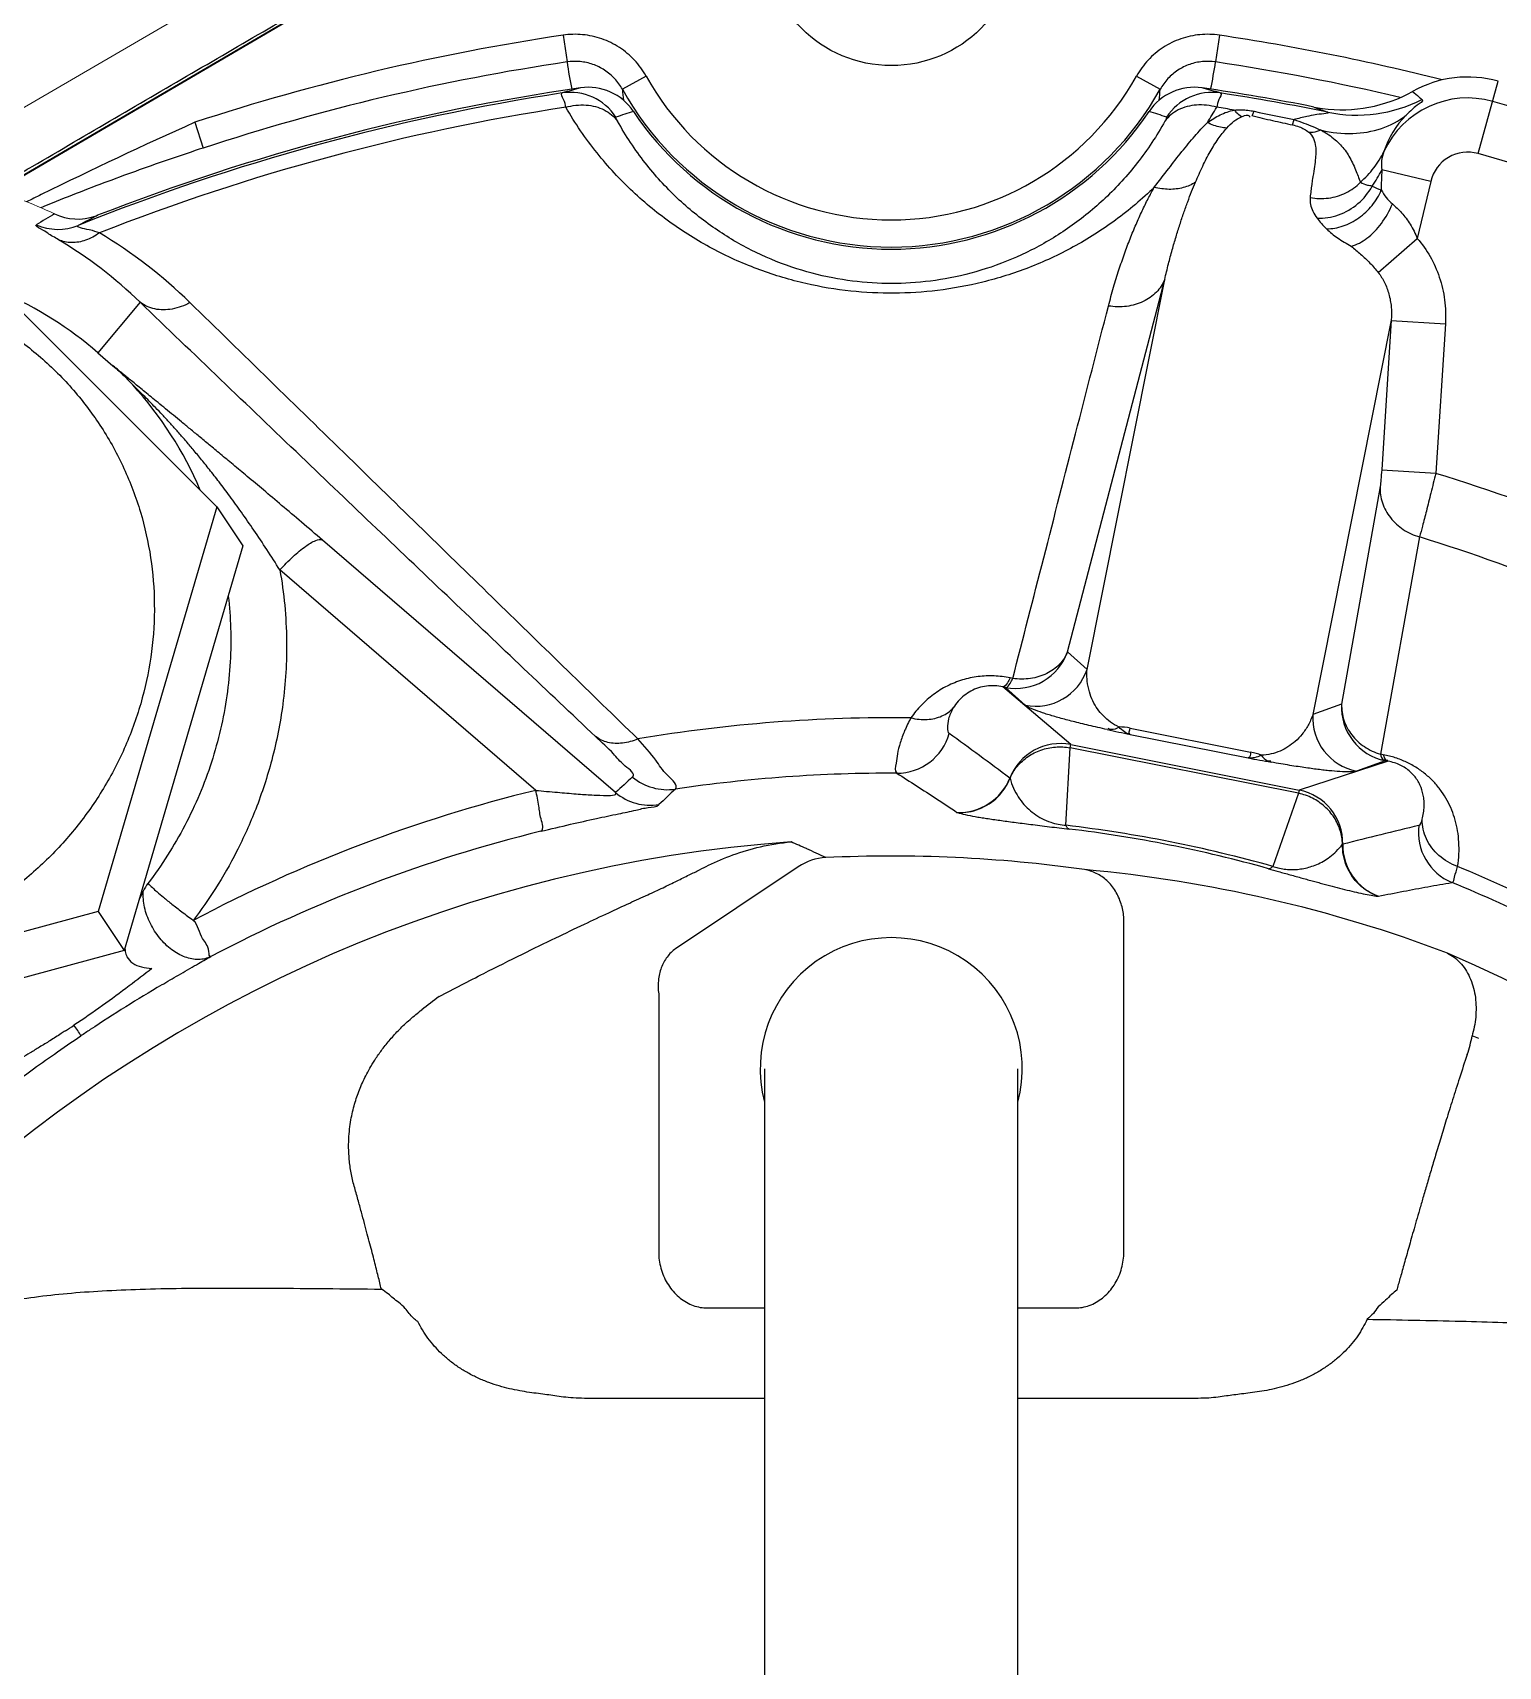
# Model space of a CAD drawing. Header units: millimetres. Extents: x 100 to 1590, y 100 to 694.
# Drawn here: x 1252.206 to 1252.928, y 537.743 to 538.548 of the extents above; entities that cross this region are included whole.
import ezdxf

# ---------------------------------------------------------------- set-up
doc = ezdxf.new("R2010")
doc.units = ezdxf.units.MM
doc.layers.add('OUTLINE', color=6, linetype='Continuous', lineweight=9)

msp = doc.modelspace()

# ---------------------------------------------------------------- linework, layer by layer
at = {"color": 7, "linetype": 'Continuous'}
for p, q in [((1252.18794, 538.46984), (1252.57037, 538.69398)), ((1252.23808, 538.39017), (1252.24552, 538.38377))]:
    msp.add_line(p, q, dxfattribs=at)
at = {"color": 9, "linetype": 'Continuous'}
for p, q in [((1252.18828, 538.46973), (1252.5705, 538.69375)), ((1252.46728, 538.54662), (1252.46924, 538.53344)), ((1252.79067, 538.54662), (1252.78871, 538.53344)), ((1252.50816, 538.52648), (1252.4965, 538.51997)), ((1252.7498, 538.52648), (1252.76146, 538.51997)), ((1252.91804, 538.48829), (1252.92804, 538.52391)), ((1252.8372, 538.51123), (1252.84407, 538.50868)), ((1252.28586, 538.50369), (1252.29002, 538.49103)), ((1252.82669, 538.50242), (1252.82741, 538.50502)), ((1252.89475, 538.47455), (1252.87067, 538.48022)), ((1252.89475, 538.47455), (1252.88813, 538.44643)), ((1252.15257, 538.45835), (1252.29675, 538.31417)), ((1252.21155, 538.46224), (1252.20994, 538.46158)), ((1252.86891, 538.42966), (1252.88813, 538.44643)), ((1252.71579, 538.24282), (1252.76367, 538.4263)), ((1252.72542, 538.23402), (1252.76367, 538.4263)), ((1252.25889, 538.415), (1252.23808, 538.39017)), ((1252.87531, 538.40611), (1252.83668, 538.21189)), ((1252.87531, 538.40611), (1252.87058, 538.33243)), ((1252.87531, 538.4061), (1252.90194, 538.40439)), ((1252.90194, 538.40439), (1252.89721, 538.33072)), ((1252.87058, 538.33243), (1252.89721, 538.33072)), ((1252.86979, 538.32422), (1252.85086, 538.21702)), ((1252.29675, 538.31417), (1252.23824, 538.1148)), ((1252.29675, 538.31417), (1252.30955, 538.295)), ((1252.30955, 538.295), (1252.25105, 538.09563)), ((1252.49315, 538.17339), (1252.34875, 538.29779)), ((1252.88925, 538.29938), (1252.86993, 538.1923)), ((1252.45382, 538.1745), (1252.32777, 538.28309)), ((1252.72542, 538.23402), (1252.71579, 538.24282)), ((1252.68884, 538.22961), (1252.68754, 538.22988)), ((1252.71739, 538.19702), (1252.68398, 538.22551)), ((1252.68532, 538.22523), (1252.68398, 538.22551)), ((1252.69496, 538.21644), (1252.68532, 538.22523)), ((1252.85086, 538.21702), (1252.83668, 538.21189)), ((1252.74665, 538.20516), (1252.80602, 538.19335)), ((1252.71707, 538.19545), (1252.71739, 538.19702)), ((1252.71739, 538.19702), (1252.82994, 538.17463)), ((1252.74664, 538.20203), (1252.80483, 538.19045)), ((1252.71504, 538.15729), (1252.71707, 538.19545)), ((1252.82963, 538.17306), (1252.71707, 538.19545)), ((1252.87376, 538.18883), (1252.82994, 538.17463)), ((1252.87228, 538.18912), (1252.8581, 538.18399)), ((1252.87138, 538.19204), (1252.86993, 538.1923)), ((1252.87376, 538.18883), (1252.87228, 538.18912)), ((1252.68735, 538.18058), (1252.68747, 538.18053)), ((1252.82963, 538.17306), (1252.81691, 538.13702)), ((1252.82994, 538.17463), (1252.82963, 538.17306)), ((1252.5873, 538.1457), (1252.58715, 538.14577)), ((1252.85127, 538.14794), (1252.85141, 538.14794)), ((1252.58317, 538.13686), (1252.5227, 538.09646)), ((1252.23824, 538.1148), (1252.03556, 538.05961)), ((1252.23824, 538.1148), (1252.25105, 538.09563)), ((1252.74356, 537.94603), (1252.74356, 538.10901)), ((1252.25105, 538.09563), (1252.04837, 538.04044)), ((1252.51439, 538.07427), (1252.51439, 537.94603)), ((1252.91534, 538.05444), (1252.91514, 538.05353)), ((1252.56663, 537.51186), (1252.56663, 538.03733)), ((1252.69132, 537.51186), (1252.69132, 538.03733)), ((1252.53753, 537.91942), (1252.56663, 537.91942)), ((1252.69132, 537.91942), (1252.72043, 537.91942)), ((1252.56663, 537.87488), (1252.47783, 537.87488)), ((1252.78013, 537.87488), (1252.69132, 537.87488))]:
    msp.add_line(p, q, dxfattribs=at)
for points in [[(1252.49416, 538.50424), (1252.49394, 538.50464), (1252.49376, 538.50499), (1252.49361, 538.5053), (1252.49348, 538.50557), (1252.49339, 538.5058), (1252.49333, 538.50598), (1252.4933, 538.50611), (1252.4933, 538.5062), (1252.49333, 538.50624)], [(1252.76463, 538.50624), (1252.76466, 538.5062), (1252.76466, 538.50611), (1252.76463, 538.50598), (1252.76456, 538.5058), (1252.76447, 538.50557), (1252.76435, 538.5053), (1252.76419, 538.50499), (1252.76401, 538.50464), (1252.76379, 538.50424)], [(1252.80669, 538.50698), (1252.8068, 538.50718), (1252.80691, 538.50738), (1252.80702, 538.5076), (1252.80714, 538.50783), (1252.80726, 538.50807), (1252.80738, 538.50832), (1252.8075, 538.50858), (1252.80763, 538.50885), (1252.80775, 538.50913)], [(1252.6613, 538.16365), (1252.66132, 538.16363), (1252.66136, 538.16362), (1252.66139, 538.1636), (1252.66144, 538.16358), (1252.66148, 538.16357), (1252.66154, 538.16355)], [(1252.7166, 538.15541), (1252.71641, 538.15548), (1252.71622, 538.15559), (1252.71603, 538.15573), (1252.71585, 538.1559), (1252.71568, 538.15611), (1252.71551, 538.15635), (1252.71534, 538.15663), (1252.71519, 538.15694), (1252.71504, 538.15729)], [(1252.81475, 538.13589), (1252.81495, 538.13588), (1252.81517, 538.1359), (1252.81539, 538.13596), (1252.81563, 538.13606), (1252.81587, 538.13618), (1252.81612, 538.13634), (1252.81638, 538.13654), (1252.81664, 538.13676), (1252.81691, 538.13702)], [(1252.86874, 538.12233), (1252.86879, 538.12233), (1252.86884, 538.12233), (1252.86889, 538.12233), (1252.86893, 538.12233), (1252.86896, 538.12233), (1252.869, 538.12234)]]:
    msp.add_lwpolyline(points, dxfattribs=at)
at = {"color": 7, "linetype": 'Continuous'}
msp.add_circle((1252.62898, 538.59397), 0.06234, dxfattribs=at)
at = {"color": 9, "linetype": 'Continuous'}
for centre, radius, start, end in [((1252.62898, 537.45842), 1.10014, 98.45161, 108.17264), ((1252.62898, 537.45842), 1.10014, 75.71494, 81.54839), ((1252.62898, 537.45842), 1.08681, 98.45139, 108.17264), ((1252.6507, 538.55868), 0.1832, 187.92062, 192.20373), ((1252.60554, 538.55899), 0.18494, 347.83646, 352.05921), ((1252.62898, 537.45842), 1.08681, 76.6635, 81.54861), ((1252.73099, 537.58354), 0.97122, 105.2284, 105.77929), ((1252.66007, 538.53352), 0.16414, 184.73569, 186.6428), ((1252.62898, 538.59397), 0.15175, 209.18613, 330.81392), ((1252.62898, 538.59397), 0.13839, 209.18711, 330.81289), ((1252.59783, 538.53353), 0.16419, 353.35687, 355.26344), ((1252.52652, 537.58195), 0.97287, 74.22117, 74.77113), ((1252.62898, 537.45842), 1.06481, 98.65975, 111.48993), ((1252.4709, 538.49177), 0.02669, 32.819, 98.64991), ((1252.78705, 538.49177), 0.02669, 81.34463, 147.17826), ((1252.63309, 538.60139), 0.18043, 327.17888, 329.97223), ((1252.62898, 537.45842), 1.06481, 80.87074, 81.34025), ((1252.85831, 538.57838), 0.07114, 258.45259, 296.85118), ((1252.91298, 538.47026), 0.04543, 74.32149, 155.26451), ((1252.62898, 537.45842), 1.09637, 60.22289, 74.32149), ((1253.24023, 536.37927), 2.32894, 114.19126, 116.24823), ((1253.11435, 536.62227), 1.98368, 107.98223, 108.24397), ((1252.15082, 536.64433), 1.96047, 71.75448, 72.01932), ((1253.11149, 539.91133), 1.43472, 257.7778, 258.57947), ((1252.914, 538.47584), 0.04436, 135.09345, 162.37831), ((1252.91298, 538.47026), 0.01873, 74.32149, 166.75), ((1252.62898, 537.45842), 1.06967, 60.22289, 74.32149), ((1252.81408, 538.50859), 0.06329, 324.88812, 333.37689), ((1253.22299, 536.41477), 2.28948, 116.25418, 116.45647), ((1252.71128, 537.61181), 0.98056, 120.28308, 120.89728), ((1252.8211, 537.33966), 1.26112, 117.54131, 118.02901), ((1252.21854, 538.47759), 0.02665, 246.13376, 291.88988), ((1252.11441, 538.24161), 0.24207, 45.70244, 59.05132), ((1252.10861, 538.2608), 0.21531, 45.73792, 59.23161), ((1252.11838, 538.2498), 0.18504, 23.11709, 42.28223), ((1252.62898, 537.45842), 0.9126, 62.09276, 72.90724), ((1252.62898, 537.45842), 0.88031, 62.19737, 72.80266), ((1252.69048, 538.25147), 0.02674, 258.86798, 341.11862), ((1252.70012, 538.24268), 0.02674, 258.86788, 341.11859), ((1252.87755, 538.21533), 0.02674, 176.38144, 258.63209), ((1252.62898, 537.45842), 0.75185, 89.26014, 99.55941), ((1252.74106, 538.17707), 0.02865, 78.74422, 89.70276), ((1252.86337, 538.2102), 0.02674, 176.38144, 258.63209), ((1252.63174, 538.20969), 0.02674, 269.89938, 344.58662), ((1250.98029, 535.89748), 2.85071, 53.21478, 53.95987), ((1252.71223, 538.17078), 0.02674, 78.87907, 158.51146), ((1253.60936, 542.2241), 4.11356, 257.73369, 257.89379), ((1253.54389, 542.21955), 4.09632, 259.60573, 259.76652), ((1252.80044, 538.16526), 0.02865, 67.79724, 78.75578), ((1253.05051, 537.57293), 0.81928, 132.07245, 132.86823), ((1252.51872, 538.20155), 0.02673, 230.00231, 278.35433), ((1252.62898, 537.45842), 0.72453, 89.78545, 98.44275), ((1252.62958, 537.45752), 0.73821, 103.77371, 117.81423), ((1252.51032, 538.19387), 0.02673, 230.002, 279.0763), ((1253.06166, 537.59775), 0.78989, 133.03537, 133.84045), ((1252.66247, 538.19036), 0.02674, 267.49144, 338.53589), ((1252.82467, 538.14842), 0.02674, 358.98854, 78.62093), ((1252.63551, 537.49129), 0.67072, 74.30903, 83.1909), ((1253.58672, 535.25667), 2.98331, 103.52712, 104.26913), ((1252.91543, 538.15379), 0.02674, 172.62896, 247.5015), ((1252.62898, 537.45842), 0.69242, 94.08851, 170.40167), ((1252.62573, 537.46328), 0.71149, 103.76795, 117.81247), ((1252.37182, 537.66596), 0.52591, 65.83072, 66.72796), ((1252.6404, 537.51583), 0.64411, 74.2949, 83.2051), ((1252.59804, 538.11469), 0.02669, 92.79926, 123.84797), ((1252.36979, 537.66144), 0.53086, 64.69074, 65.81203), ((1252.62898, 537.45842), 0.68369, 81.99869, 92.70288), ((1252.87814, 538.14746), 0.02674, 178.96396, 250.00867), ((1252.66219, 537.4568), 0.68148, 69.30301, 84.78385), ((1252.62898, 537.45842), 0.73363, 63.59834, 67.64787), ((1252.37188, 538.0681), 0.12508, 153.03798, 155.14392), ((1252.28308, 538.11318), 0.02549, 142.77917, 152.85085), ((1252.62898, 537.45842), 0.72532, 63.61597, 67.6153), ((1252.62898, 538.03733), 0.06457, 345.20269, 194.79731), ((1252.62898, 537.45842), 0.69242, 274.08851, 66.68372), ((1252.70504, 537.34346), 0.85445, 120.64324, 123.42448), ((1254.32371, 535.54876), 3.16983, 127.22295, 127.41734), ((1251.93811, 538.49248), 0.52077, 303.04468, 303.60181), ((1252.69104, 537.36543), 0.8284, 123.45305, 123.8439), ((1252.8451, 538.067), 0.07133, 341.50414, 349.11485), ((1252.60618, 537.25624), 0.85506, 68.586, 68.81773)]:
    msp.add_arc(centre, radius, start, end, dxfattribs=at)
at = {"color": 7, "linetype": 'Continuous'}
for centre, radius, start, end in [((1252.62898, 537.45842), 1.0732, 98.20144, 111.3667), ((1252.47971, 538.49418), 0.02675, 33.78916, 98.22694), ((1252.77825, 538.49418), 0.02675, 81.77305, 146.21085), ((1252.62898, 537.45842), 1.0732, 78.81231, 81.79856), ((1252.85106, 538.58122), 0.07134, 262.1719, 299.16337), ((1252.91298, 538.47026), 0.05573, 74.32149, 119.16962), ((1252.62898, 537.45842), 1.07206, 98.69647, 111.93681), ((1252.62898, 537.45842), 1.07206, 78.42566, 81.30353), ((1252.85104, 538.58119), 0.07132, 258.8143, 262.18348), ((1252.62898, 538.59397), 0.15281, 213.76085, 326.23915), ((1252.2282, 538.48281), 0.02679, 244.8182, 288.78965), ((1252.2282, 538.48283), 0.02681, 288.77221, 291.36578), ((1252.11461, 538.2467), 0.18928, 49.28525, 66.13118)]:
    msp.add_arc(centre, radius, start, end, dxfattribs=at)
for points, start_tangent, end_tangent in [([(1252.18602, 538.47046), (1252.20581, 538.48197), (1252.24645, 538.50571), (1252.28688, 538.52932), (1252.32705, 538.55274), (1252.36781, 538.57651), (1252.41097, 538.60168), (1252.45842, 538.62936), (1252.51205, 538.66065), (1252.57008, 538.69447)], (0.864877, 0.501984), (0.864937, 0.501881)), ([(1252.24552, 538.38377), (1252.24859, 538.38103), (1252.25182, 538.37792), (1252.25528, 538.3743)], (0.757612, -0.652706), (0.672811, -0.739815))]:
    msp.add_spline(points, degree=3, dxfattribs=dict(at, start_tangent=start_tangent, end_tangent=end_tangent))
at = {"color": 9, "linetype": 'Continuous'}
for points, start_tangent, end_tangent in [([(1252.69616, 538.69441), (1252.69791, 538.69337), (1252.70058, 538.6918), (1252.70329, 538.69021), (1252.70609, 538.68857), (1252.70907, 538.68683), (1252.71232, 538.68494), (1252.7159, 538.68286), (1252.71987, 538.68055), (1252.72426, 538.67799), (1252.72907, 538.67519), (1252.7343, 538.67214), (1252.73989, 538.66887), (1252.74577, 538.66544), (1252.75202, 538.66179), (1252.75874, 538.65787), (1252.76604, 538.65361), (1252.77403, 538.64895), (1252.78283, 538.64383), (1252.79246, 538.63821), (1252.80281, 538.63217), (1252.81389, 538.62571), (1252.82583, 538.61874), (1252.83875, 538.61121), (1252.85275, 538.60305), (1252.86789, 538.59421), (1252.88423, 538.58468), (1252.90179, 538.57444), (1252.92069, 538.56342), (1252.9411, 538.55152), (1252.96322, 538.53861), (1252.98713, 538.52467), (1253.00376, 538.51497)], (0.861457, -0.50783), (0.863807, -0.503824)), ([(1252.50816, 538.52648), (1252.50243, 538.53433), (1252.49501, 538.54056), (1252.48635, 538.54481), (1252.47691, 538.54687), (1252.46728, 538.54662)], (-0.487479, 0.873135), (-0.989096, -0.14727)), ([(1252.79067, 538.54662), (1252.78106, 538.54688), (1252.77162, 538.54482), (1252.76295, 538.54056), (1252.75554, 538.53434), (1252.7498, 538.52648)], (-0.989097, 0.147268), (-0.48747, -0.87314)), ([(1252.4965, 538.51997), (1252.49268, 538.52521), (1252.48774, 538.52937), (1252.48197, 538.53222), (1252.47568, 538.53361), (1252.46925, 538.53344)], (-0.486839, 0.873492), (-0.989125, -0.147079)), ([(1252.78871, 538.53344), (1252.78229, 538.53361), (1252.77599, 538.53223), (1252.77022, 538.52938), (1252.76528, 538.52522), (1252.76146, 538.51997)], (-0.989125, 0.147078), (-0.486836, -0.873493)), ([(1252.88582, 538.51892), (1252.88891, 538.51627), (1252.89041, 538.51487)], (0.766977, -0.641674), (0.71209, -0.702089)), ([(1252.46865, 538.5111), (1252.46758, 538.51491), (1252.46688, 538.51816)], (-0.278712, 0.960375), (0.874499, 0.485028)), ([(1252.46865, 538.51109), (1252.47865, 538.51219), (1252.48761, 538.50978), (1252.49416, 538.50424)], (0.961963, 0.27318), (0.586195, -0.81017)), ([(1252.75857, 538.4717), (1252.73937, 538.45547), (1252.71861, 538.44226), (1252.69659, 538.43205), (1252.67401, 538.42493), (1252.6518, 538.42085), (1252.63037, 538.41947), (1252.60903, 538.42052), (1252.58692, 538.42422), (1252.56429, 538.43095), (1252.54211, 538.44078), (1252.5211, 538.45365), (1252.50166, 538.46953), (1252.48403, 538.48859), (1252.46865, 538.5111)], (-0.717576, -0.69648), (-0.500517, 0.865727)), ([(1252.7893, 538.5111), (1252.7793, 538.51219), (1252.77034, 538.50978), (1252.76379, 538.50424)], (-0.961983, 0.273109), (-0.586164, -0.810192)), ([(1252.79107, 538.51816), (1252.79037, 538.51491), (1252.7893, 538.5111)], (0.874505, -0.485016), (-0.278713, -0.960375)), ([(1252.89045, 538.51491), (1252.88799, 538.51209), (1252.88561, 538.51002), (1252.88258, 538.50716)], (0.734886, -0.67819), (-0.705201, -0.709007)), ([(1252.76379, 538.50424), (1252.75018, 538.48367), (1252.73442, 538.46636), (1252.71697, 538.45212), (1252.69808, 538.44079), (1252.67813, 538.43239), (1252.658, 538.42704), (1252.63853, 538.42456), (1252.61959, 538.42455), (1252.60012, 538.42701), (1252.57994, 538.43235), (1252.55998, 538.44073), (1252.54102, 538.45209), (1252.52353, 538.46636), (1252.50777, 538.48367), (1252.49416, 538.50424)], (-0.48449, -0.874797), (-0.48449, 0.874797)), ([(1252.75857, 538.4717), (1252.76565, 538.48087), (1252.77219, 538.48923), (1252.77849, 538.49686), (1252.78472, 538.50359)], (0.612391, 0.790555), (0.705752, 0.708459)), ([(1252.78472, 538.50359), (1252.78782, 538.50563), (1252.79103, 538.50736), (1252.79438, 538.50876), (1252.79792, 538.50975)], (0.813536, 0.581514), (0.979038, 0.203678)), ([(1252.79428, 538.50087), (1252.79114, 538.50125), (1252.78793, 538.50217), (1252.78472, 538.50359)], (-0.999296, 0.037516), (-0.885939, 0.463801)), ([(1252.79428, 538.50087), (1252.79779, 538.50419), (1252.80151, 538.50643)], (0.671576, 0.740936), (0.926699, 0.375805)), ([(1252.79792, 538.50975), (1252.80151, 538.50984), (1252.80465, 538.50964), (1252.80775, 538.50913)], (0.997814, 0.066082), (0.977309, -0.21182)), ([(1252.80151, 538.50643), (1252.7991, 538.50844), (1252.79824, 538.50987)], (-0.837979, 0.545702), (-0.365071, 0.93098)), ([(1252.80151, 538.50643), (1252.80457, 538.50721), (1252.80574, 538.50629)], (0.92632, 0.376737), (0.586344, -0.810062)), ([(1252.80669, 538.50698), (1252.81685, 538.50457), (1252.82669, 538.50242)], (0.970754, -0.240075), (0.978343, -0.20699)), ([(1252.84407, 538.50868), (1252.83867, 538.5075), (1252.83371, 538.50653), (1252.8274, 538.50502)], (0.966757, -0.255698), (-0.965709, -0.259628)), ([(1252.8274, 538.50502), (1252.83221, 538.50332), (1252.83674, 538.50156), (1252.84087, 538.49977)], (0.947236, -0.320538), (0.911512, -0.411274)), ([(1252.84087, 538.49977), (1252.8563, 538.49819), (1252.8705, 538.5007), (1252.88258, 538.50716)], (0.974415, -0.224755), (0.790946, 0.611886)), ([(1252.77884, 538.47415), (1252.78242, 538.48213), (1252.78608, 538.48919), (1252.79, 538.49547), (1252.79428, 538.50087)], (0.390491, 0.920607), (0.671799, 0.740733)), ([(1252.82669, 538.50242), (1252.82989, 538.50153), (1252.83468, 538.49877)], (0.978245, -0.207451), (0.746605, -0.665268)), ([(1252.83468, 538.49877), (1252.8388, 538.49925), (1252.84066, 538.50009)], (0.999599, 0.028305), (0.840288, 0.542141)), ([(1252.83468, 538.49877), (1252.83698, 538.49571), (1252.83803, 538.49183), (1252.83814, 538.48872), (1252.83786, 538.48509), (1252.83729, 538.48082), (1252.83652, 538.47581), (1252.8361, 538.47299), (1252.8357, 538.46993), (1252.83533, 538.4666)], (0.746568, -0.665309), (-0.096759, -0.995308)), ([(1252.84087, 538.49977), (1252.84451, 538.49752), (1252.84762, 538.49512), (1252.85027, 538.49258), (1252.85251, 538.48989), (1252.85446, 538.48697), (1252.85619, 538.48376), (1252.85776, 538.48022), (1252.86007, 538.47413)], (0.874413, -0.485182), (0.338625, -0.940921)), ([(1252.29002, 538.49103), (1252.27416, 538.48571), (1252.25852, 538.48022), (1252.24301, 538.47454), (1252.22743, 538.46858), (1252.21155, 538.46224)], (-0.950122, -0.31188), (-0.926056, -0.377386)), ([(1252.86007, 538.47413), (1252.86669, 538.4812), (1252.87172, 538.48927)], (0.750041, 0.661391), (0.440984, 0.897515)), ([(1252.87172, 538.48927), (1252.87054, 538.48479), (1252.87067, 538.48022)], (-0.387194, -0.921998), (0.160284, -0.987071)), ([(1252.87067, 538.48022), (1252.87042, 538.47513), (1252.87039, 538.47034)], (-0.068404, -0.997658), (0.015217, -0.999884)), ([(1252.73598, 538.41317), (1252.73853, 538.42247), (1252.74116, 538.43102), (1252.74387, 538.43893), (1252.74666, 538.44634), (1252.74955, 538.45336), (1252.75256, 538.46002), (1252.75557, 538.46613), (1252.75857, 538.4717)], (0.249283, 0.968431), (0.489512, 0.871997)), ([(1252.77884, 538.47415), (1252.77284, 538.4715), (1252.76589, 538.47066), (1252.75857, 538.4717)], (-0.837228, -0.546854), (-0.965793, 0.259315)), ([(1252.76367, 538.4263), (1252.76554, 538.43387), (1252.76741, 538.44083), (1252.76928, 538.44728), (1252.77117, 538.45333), (1252.77308, 538.45908), (1252.77503, 538.46454), (1252.77695, 538.46956), (1252.77884, 538.47415)], (0.230604, 0.973048), (0.390506, 0.9206)), ([(1252.83533, 538.4666), (1252.84439, 538.46638), (1252.85296, 538.46899), (1252.86007, 538.47413)], (0.983309, -0.181945), (0.698155, 0.715947)), ([(1252.83873, 538.45649), (1252.84932, 538.4581), (1252.85891, 538.46365), (1252.86586, 538.47218)], (0.998812, -0.048721), (0.475515, 0.879708)), ([(1252.86007, 538.47413), (1252.86357, 538.47275), (1252.86587, 538.47245)], (0.85108, -0.525035), (0.999117, -0.042025)), ([(1252.86586, 538.47218), (1252.87039, 538.47034)], (0.90638, -0.422463), (0.943022, -0.332731)), ([(1252.83533, 538.4666), (1252.83551, 538.46324), (1252.83667, 538.45986), (1252.83873, 538.45649)], (-0.096702, -0.995313), (0.596869, -0.802339)), ([(1252.84339, 538.45118), (1252.85154, 538.4526), (1252.85931, 538.45661), (1252.86584, 538.46275), (1252.87039, 538.47034)], (0.99998, 0.006315), (0.385892, 0.922544)), ([(1252.85562, 538.44271), (1252.86326, 538.44652), (1252.87042, 538.45386), (1252.87588, 538.46346)], (0.972672, 0.232185), (0.385035, 0.922902)), ([(1252.87039, 538.47034), (1252.87274, 538.46667), (1252.87588, 538.46346)], (0.443412, -0.896318), (0.762428, -0.647073)), ([(1252.87588, 538.46346), (1252.88034, 538.45916), (1252.88462, 538.45346), (1252.88813, 538.44643)], (0.764745, -0.644334), (0.369919, -0.929064)), ([(1252.83873, 538.45649), (1252.8409, 538.4538), (1252.84339, 538.45118)], (0.596833, -0.802366), (0.71415, -0.699993)), ([(1252.21876, 538.4458), (1252.2134, 538.44899), (1252.20984, 538.4512), (1252.20776, 538.45322)], (-0.858972, 0.512022), (0.859667, 0.510854)), ([(1252.2389, 538.44921), (1252.23207, 538.44559), (1252.22512, 538.44442), (1252.21876, 538.4458)], (-0.809373, -0.587295), (-0.911021, 0.41236)), ([(1252.2389, 538.44921), (1252.23378, 538.45072), (1252.22847, 538.45286)], (-0.958889, 0.283783), (0.902204, 0.43131)), ([(1252.84339, 538.45118), (1252.8488, 538.44678), (1252.85562, 538.44271)], (0.714105, -0.700038), (0.8866, -0.462537)), ([(1252.88813, 538.44643), (1252.89442, 538.43757), (1252.89898, 538.42737), (1252.90156, 538.41616), (1252.90194, 538.40439)], (0.657536, -0.753423), (-0.064238, -0.997935)), ([(1252.85562, 538.44271), (1252.8602, 538.4387), (1252.86481, 538.43434), (1252.86891, 538.42966)], (0.748474, -0.663164), (0.609429, -0.792841)), ([(1252.02547, 538.41224), (1252.0341, 538.41595), (1252.05677, 538.42328), (1252.08008, 538.42749), (1252.10355, 538.42854), (1252.12683, 538.42642), (1252.14954, 538.42117), (1252.17124, 538.41288), (1252.19148, 538.40171), (1252.20989, 538.38788), (1252.22612, 538.37164), (1252.23989, 538.35329), (1252.25094, 538.33317), (1252.25906, 538.31164), (1252.26408, 538.28915), (1252.26592, 538.26615), (1252.26456, 538.24299), (1252.25999, 538.22003), (1252.25227, 538.19775), (1252.2416, 538.17669), (1252.22831, 538.15737), (1252.21284, 538.14021)], (0.908156, 0.418632), (-0.716134, -0.697963)), ([(1252.76367, 538.4263), (1252.75961, 538.41998), (1252.75311, 538.41537), (1252.74492, 538.413), (1252.73598, 538.41317)], (-0.357071, -0.934077), (-0.98737, 0.158434)), ([(1252.86891, 538.42966), (1252.87196, 538.42475), (1252.87412, 538.41904), (1252.87527, 538.41274), (1252.87531, 538.40611)], (0.609887, -0.792488), (-0.079586, -0.996828)), ([(1252.28347, 538.41486), (1252.2747, 538.41167), (1252.26612, 538.41171), (1252.25889, 538.415)], (-0.87371, -0.486447), (-0.791895, 0.610658)), ([(1252.48334, 538.20097), (1252.41244, 538.26823), (1252.3382, 538.33903), (1252.25889, 538.415)], (-0.726635, 0.687024), (-0.721554, 0.692358)), ([(1252.50412, 538.19983), (1252.43469, 538.26739), (1252.3617, 538.33854), (1252.28347, 538.41486)], (-0.717128, 0.696941), (-0.715705, 0.698403)), ([(1252.68884, 538.22961), (1252.70408, 538.28907), (1252.71978, 538.35018), (1252.73598, 538.41317)], (0.248088, 0.968737), (0.249284, 0.96843)), ([(1252.34875, 538.29779), (1252.33845, 538.30662), (1252.32865, 538.31494), (1252.31967, 538.32251), (1252.31171, 538.32918), (1252.3047, 538.33504), (1252.29849, 538.3402), (1252.29298, 538.34477), (1252.28803, 538.34887), (1252.28352, 538.35259), (1252.27934, 538.35603), (1252.27536, 538.35931), (1252.27145, 538.36252), (1252.26775, 538.36556), (1252.26436, 538.36834), (1252.26129, 538.37086), (1252.25849, 538.37315), (1252.25592, 538.37525), (1252.25355, 538.37719), (1252.25135, 538.37899), (1252.24552, 538.38377)], (-0.75761, 0.652708), (-0.773351, 0.633978)), ([(1252.21284, 538.14021), (1252.19524, 538.12515), (1252.1755, 538.11227), (1252.15403, 538.10201), (1252.13135, 538.09468), (1252.10804, 538.09047), (1252.08458, 538.08942), (1252.0613, 538.09154), (1252.03859, 538.09678), (1252.01689, 538.10508), (1251.99665, 538.11624), (1251.97824, 538.13008), (1251.96201, 538.14632), (1251.94823, 538.16467), (1251.93718, 538.18479), (1251.92907, 538.20631), (1251.92405, 538.2288), (1251.92221, 538.25181), (1251.92357, 538.27496), (1251.92814, 538.29792), (1251.93586, 538.32021), (1251.94653, 538.34127), (1251.95982, 538.36058), (1251.97529, 538.37775)], (-0.716134, -0.697963), (0.716134, 0.697963)), ([(1252.32777, 538.2831), (1252.32136, 538.29311), (1252.31495, 538.30273), (1252.30879, 538.31159), (1252.30309, 538.31948), (1252.29785, 538.32645), (1252.29305, 538.33262), (1252.28864, 538.3381), (1252.28456, 538.34302), (1252.28074, 538.34749), (1252.27709, 538.35165), (1252.27352, 538.35561), (1252.26993, 538.35949), (1252.26652, 538.36308), (1252.26337, 538.36632), (1252.26046, 538.36924), (1252.25778, 538.37189), (1252.25528, 538.3743)], (-0.53079, 0.847503), (-0.722413, 0.691462)), ([(1252.87058, 538.33243), (1252.87019, 538.32754), (1252.86979, 538.32422)], (-0.064069, -0.997945), (-0.174125, -0.984723)), ([(1252.89721, 538.33072), (1252.89482, 538.32101), (1252.89258, 538.3121), (1252.89068, 538.3047), (1252.88925, 538.29938)], (-0.235885, -0.971781), (-0.266619, -0.963802)), ([(1252.86979, 538.32422), (1252.87094, 538.3162), (1252.8749, 538.30887), (1252.88124, 538.30305), (1252.88925, 538.29938)], (-0.039901, -0.999204), (0.961699, -0.274107)), ([(1252.32777, 538.28309), (1252.3343, 538.28976), (1252.34049, 538.29482), (1252.34552, 538.29762), (1252.34875, 538.29779)], (0.665723, 0.746199), (0.878575, -0.477605)), ([(1252.32777, 538.28309), (1252.33107, 538.24822), (1252.32922, 538.21702), (1252.32376, 538.18943), (1252.31587, 538.16528), (1252.30642, 538.14429), (1252.29602, 538.12612), (1252.28513, 538.11044)], (0.175687, -0.984446), (-0.604209, -0.796826)), ([(1252.30236, 538.27023), (1252.30351, 538.25445), (1252.30164, 538.22113), (1252.29404, 538.18837), (1252.28092, 538.15719), (1252.26278, 538.1286)], (0.113903, -0.993492), (-0.604228, -0.796812)), ([(1252.71579, 538.24282), (1252.71184, 538.23662), (1252.70554, 538.23205), (1252.69758, 538.22962), (1252.68884, 538.22961)], (-0.357881, -0.933767), (-0.990735, 0.135808)), ([(1252.68754, 538.22988), (1252.67964, 538.23086), (1252.67183, 538.23055), (1252.66401, 538.22889), (1252.65655, 538.2259), (1252.64977, 538.22171), (1252.6438, 538.21646), (1252.63869, 538.21021)], (-0.97908, 0.203474), (-0.569226, -0.822181)), ([(1252.68754, 538.22988), (1252.68622, 538.22746), (1252.68398, 538.22551)], (-0.428586, -0.903501), (-0.999406, 0.034457)), ([(1252.68532, 538.22523), (1252.68753, 538.22719), (1252.68884, 538.22961)], (0.999485, -0.032078), (0.425648, 0.904889)), ([(1252.74121, 538.20571), (1252.73694, 538.20817), (1252.73346, 538.21116), (1252.73062, 538.21459), (1252.72832, 538.21854), (1252.72658, 538.22311), (1252.72555, 538.22826), (1252.72536, 538.23105), (1252.72542, 538.23402)], (-0.912215, 0.409713), (0.067402, 0.997726)), ([(1252.68398, 538.22551), (1252.6799, 538.22603), (1252.67591, 538.22586), (1252.67194, 538.22499), (1252.66821, 538.22341), (1252.66487, 538.2212), (1252.66197, 538.21843), (1252.65955, 538.21513)], (-0.978412, 0.206664), (-0.522079, -0.852897)), ([(1252.63868, 538.21021), (1252.64674, 538.20945), (1252.65396, 538.21116), (1252.65955, 538.21513)], (0.972032, -0.234846), (0.674518, 0.738259)), ([(1252.65955, 538.21513), (1252.65813, 538.21238), (1252.65722, 538.20972), (1252.65668, 538.20514), (1252.65751, 538.20258)], (-0.522121, -0.852872), (0.808569, -0.588401)), ([(1252.73541, 538.20445), (1252.73068, 538.2055), (1252.72631, 538.20651), (1252.72226, 538.20749), (1252.71852, 538.20842), (1252.71506, 538.20932), (1252.71184, 538.2102), (1252.70883, 538.21106), (1252.70602, 538.2119), (1252.70341, 538.21274), (1252.69897, 538.21434), (1252.69496, 538.21644)], (-0.977169, 0.212464), (-0.738727, 0.674005)), ([(1252.85086, 538.21702), (1252.85198, 538.20909), (1252.85586, 538.20183), (1252.86206, 538.19603), (1252.86993, 538.1923)], (-0.039683, -0.999212), (0.956967, -0.290195)), ([(1252.63868, 538.21021), (1252.63557, 538.20392), (1252.63338, 538.19789), (1252.632, 538.19242), (1252.63133, 538.18784), (1252.63169, 538.18295)], (-0.49623, -0.868191), (0.794137, -0.607739)), ([(1252.74121, 538.20571), (1252.73729, 538.20441), (1252.73588, 538.20505)], (-0.871897, -0.489689), (-0.782793, 0.622282)), ([(1252.74664, 538.20203), (1252.74388, 538.20332), (1252.74121, 538.20571)], (-0.964085, 0.265593), (-0.665519, 0.746381)), ([(1252.74664, 538.20202), (1252.74665, 538.20516)], (-0.848926, 0.528512), (0.19523, 0.980757)), ([(1252.83668, 538.21189), (1252.83558, 538.20909), (1252.83433, 538.20657), (1252.83138, 538.20218), (1252.82798, 538.19862), (1252.82437, 538.19589), (1252.8205, 538.19384), (1252.81613, 538.19241), (1252.81126, 538.19178)], (-0.319531, -0.947576), (-0.999584, -0.028833)), ([(1252.50412, 538.19983), (1252.49653, 538.19775), (1252.48935, 538.19814), (1252.48334, 538.20097)], (-0.917025, -0.398831), (-0.794942, 0.606686)), ([(1252.50154, 538.18107), (1252.49789, 538.18649), (1252.49206, 538.19253), (1252.48334, 538.20097)], (0.739291, 0.673386), (-0.726626, 0.687033)), ([(1252.5226, 538.17511), (1252.51886, 538.18178), (1252.51296, 538.1893), (1252.50412, 538.19983)], (0.660182, 0.751106), (-0.652015, 0.758206)), ([(1252.68747, 538.18053), (1252.69113, 538.1864), (1252.69634, 538.19112), (1252.70273, 538.19434), (1252.70981, 538.19582), (1252.71707, 538.19545)], (0.402376, 0.915475), (0.983932, -0.178545)), ([(1252.80602, 538.19335), (1252.80483, 538.19045)], (-0.19495, -0.980813), (-0.986499, -0.16377)), ([(1252.81126, 538.19178), (1252.80788, 538.19059), (1252.80483, 538.19045)], (-0.900497, -0.434863), (-0.992343, 0.123511)), ([(1252.81126, 538.19178), (1252.81438, 538.18908), (1252.81593, 538.18912)], (0.617942, -0.786224), (0.961324, 0.27542)), ([(1252.86993, 538.1923), (1252.87155, 538.18951), (1252.87223, 538.18947)], (0.305845, -0.952081), (0.992224, 0.124464)), ([(1252.90797, 538.13693), (1252.90862, 538.14314), (1252.9086, 538.149), (1252.90798, 538.15454), (1252.9068, 538.15979), (1252.90509, 538.16477), (1252.90286, 538.16948), (1252.90008, 538.17394), (1252.89669, 538.17815), (1252.89269, 538.18202), (1252.88804, 538.18547), (1252.88286, 538.18834), (1252.8773, 538.19054), (1252.87138, 538.19204)], (0.158234, 0.987402), (-0.983072, 0.183221)), ([(1252.87138, 538.19204), (1252.87284, 538.1894), (1252.87365, 538.18939)], (0.311137, -0.950365), (0.978247, 0.207441)), ([(1252.89052, 538.16022), (1252.89119, 538.16346), (1252.89148, 538.16651), (1252.89143, 538.1694), (1252.89106, 538.17213), (1252.88945, 538.17716), (1252.88659, 538.18166), (1252.88465, 538.18367), (1252.88233, 538.18545), (1252.87971, 538.18694), (1252.87685, 538.18807), (1252.87376, 538.18883)], (0.255093, 0.966917), (-0.984062, 0.177827)), ([(1252.63169, 538.18295), (1252.64142, 538.17673), (1252.6513, 538.1703), (1252.6613, 538.16365)], (0.844953, -0.53484), (0.829611, -0.558341)), ([(1252.8581, 538.18399), (1252.85544, 538.18361), (1252.85129, 538.18366), (1252.846, 538.18405), (1252.84307, 538.18434), (1252.83999, 538.1847), (1252.83673, 538.18512), (1252.83325, 538.1856), (1252.82943, 538.18617), (1252.82531, 538.18682), (1252.8209, 538.18756), (1252.81614, 538.18839)], (-0.940398, -0.340075), (-0.984083, 0.17771)), ([(1252.45641, 538.15432), (1252.45642, 538.16039), (1252.4554, 538.16674), (1252.45382, 538.1745)], (0.851161, 0.524905), (-0.215827, 0.976432)), ([(1252.45382, 538.1745), (1252.46454, 538.17352), (1252.47381, 538.17274), (1252.48145, 538.17222), (1252.48722, 538.17201), (1252.49315, 538.17339)], (0.995608, -0.093618), (-0.594836, 0.803847)), ([(1252.66154, 538.16355), (1252.67231, 538.16534), (1252.68147, 538.17134), (1252.68747, 538.18053)], (0.999082, -0.042832), (0.36462, 0.931157)), ([(1252.68747, 538.18053), (1252.68827, 538.17791), (1252.69034, 538.17327), (1252.69291, 538.16931), (1252.6959, 538.16593), (1252.6993, 538.16305), (1252.70314, 538.16065), (1252.70757, 538.15875), (1252.71504, 538.15729)], (0.250815, -0.968035), (0.998333, -0.05772)), ([(1252.85127, 538.14794), (1252.85014, 538.15477), (1252.84713, 538.16113), (1252.84246, 538.16655), (1252.83648, 538.17063), (1252.82963, 538.17306)], (-0.02141, 0.999771), (-0.977361, 0.21158)), ([(1252.45641, 538.15432), (1252.4709, 538.15776), (1252.48373, 538.16063), (1252.4946, 538.16295), (1252.50318, 538.16474), (1252.50924, 538.16603), (1252.51454, 538.16747)], (0.971251, 0.238056), (0.716077, 0.698022)), ([(1252.66154, 538.16355), (1252.66539, 538.16255), (1252.67028, 538.16159), (1252.67304, 538.16113), (1252.67597, 538.16066), (1252.67909, 538.1602), (1252.6824, 538.15973), (1252.68589, 538.15925), (1252.68958, 538.15876), (1252.69349, 538.15826), (1252.69767, 538.15773), (1252.70217, 538.15717), (1252.70691, 538.15658), (1252.71175, 538.15599), (1252.7166, 538.15541)], (0.952312, -0.305126), (0.992917, -0.118807)), ([(1252.88891, 538.15722), (1252.89052, 538.16022)], (0.9722, 0.23415), (0.255111, 0.966912)), ([(1252.90797, 538.13693), (1252.8988, 538.14236), (1252.89265, 538.15057), (1252.89052, 538.16022)], (-0.940497, 0.339802), (0.006778, 0.999977)), ([(1252.53895, 538.13756), (1252.55094, 538.14269), (1252.56454, 538.14667), (1252.57961, 538.14908)], (0.893925, 0.448216), (0.995528, 0.094465)), ([(1252.81691, 538.13702), (1252.8195, 538.13626), (1252.82259, 538.13569), (1252.82587, 538.13546), (1252.82906, 538.13557), (1252.83222, 538.13601), (1252.83542, 538.13681), (1252.83863, 538.13798), (1252.84184, 538.13959), (1252.84503, 538.1417), (1252.84821, 538.14444), (1252.85127, 538.14794)], (0.944364, -0.328902), (0.602162, 0.798374)), ([(1252.86874, 538.12233), (1252.85947, 538.12811), (1252.8533, 538.13716), (1252.85127, 538.14794)], (-0.939423, 0.34276), (0.019473, 0.99981)), ([(1252.51656, 538.12652), (1252.52344, 538.12989), (1252.5294, 538.13282), (1252.53454, 538.13536), (1252.53895, 538.13756)], (0.898034, 0.439926), (0.893898, 0.448271)), ([(1252.74356, 538.10901), (1252.74348, 538.11212), (1252.74304, 538.11537), (1252.74222, 538.11865), (1252.741, 538.12185), (1252.73939, 538.12487), (1252.73744, 538.12761), (1252.73519, 538.13), (1252.73269, 538.132), (1252.72999, 538.13359), (1252.72712, 538.13475), (1252.72414, 538.13546)], (0.022311, 0.999751), (-0.987764, 0.155958)), ([(1252.81475, 538.13589), (1252.81975, 538.13449), (1252.82257, 538.1337), (1252.82554, 538.13288), (1252.82851, 538.13205), (1252.83143, 538.13125), (1252.83425, 538.13047), (1252.83697, 538.12973), (1252.83963, 538.12901), (1252.84225, 538.12831), (1252.84739, 538.12695), (1252.85233, 538.12568), (1252.85701, 538.12454), (1252.86139, 538.12355), (1252.86537, 538.12278), (1252.86874, 538.12233)], (0.962675, -0.270661), (0.996592, -0.082492)), ([(1252.9052, 538.12909), (1252.90651, 538.13172), (1252.90797, 538.13693)], (0.942193, 0.335071), (0.224787, 0.974408)), ([(1252.29377, 538.09257), (1252.28775, 538.09116), (1252.28114, 538.09232), (1252.27452, 538.09597), (1252.26858, 538.1017), (1252.26396, 538.1089), (1252.26112, 538.11686), (1252.26038, 538.12479)], (-0.896002, -0.44405), (0.024777, 0.999693)), ([(1252.26278, 538.1286), (1252.26717, 538.12457), (1252.27044, 538.1218), (1252.27454, 538.11848), (1252.27948, 538.11463), (1252.28513, 538.11044)], (0.711481, -0.702705), (0.809914, -0.586549)), ([(1252.40622, 538.07286), (1252.4282, 538.08427), (1252.44727, 538.09382), (1252.4637, 538.10183), (1252.47779, 538.10855), (1252.48982, 538.1142), (1252.50013, 538.11897), (1252.50897, 538.12304), (1252.51656, 538.12651)], (0.883845, 0.46778), (0.909425, 0.415868)), ([(1252.869, 538.12234), (1252.88129, 538.12475), (1252.89336, 538.127), (1252.9052, 538.12909)], (0.980129, 0.198362), (0.985482, 0.16978)), ([(1252.29377, 538.09257), (1252.29277, 538.09512), (1252.2897, 538.10146), (1252.28513, 538.11044)], (-0.978667, -0.205453), (-0.737181, 0.675696)), ([(1252.25138, 538.0968), (1252.2514, 538.09661), (1252.25157, 538.09514)], (0.054571, -0.99851), (0.176653, -0.984273)), ([(1252.25157, 538.09514), (1252.25244, 538.09249), (1252.25526, 538.08935), (1252.25959, 538.08749), (1252.26472, 538.0867)], (0.176653, -0.984273), (0.997751, -0.067034)), ([(1252.26953, 538.0786), (1252.27782, 538.08346), (1252.28674, 538.08859), (1252.29377, 538.09258)], (0.860077, 0.510165), (0.869574, 0.493803)), ([(1252.5227, 538.09646), (1252.51855, 538.09236), (1252.51566, 538.08706), (1252.51424, 538.08089), (1252.51439, 538.07427)], (-0.811842, -0.583877), (0.138404, -0.990376)), ([(1252.90304, 538.0943), (1252.90914, 538.08969), (1252.91391, 538.08246), (1252.91656, 538.07361), (1252.91698, 538.064), (1252.91534, 538.05444)], (0.892715, -0.450622), (-0.266808, -0.96375)), ([(1252.26472, 538.0867), (1252.25354, 538.07809), (1252.24037, 538.06841), (1252.22631, 538.05873)], (-0.789199, -0.614138), (-0.832782, -0.5536)), ([(1252.3644, 537.97939), (1252.36285, 537.98604), (1252.36195, 537.99257), (1252.36165, 537.99856), (1252.3618, 538.00398), (1252.36227, 538.00882), (1252.36297, 538.01316), (1252.36383, 538.01711), (1252.36485, 538.0208), (1252.366, 538.02432), (1252.36731, 538.02776), (1252.36881, 538.03121), (1252.37055, 538.03475), (1252.37261, 538.03848), (1252.37512, 538.0425), (1252.37823, 538.0469), (1252.38206, 538.05167), (1252.38665, 538.05664), (1252.39189, 538.06159), (1252.39767, 538.06634)], (-0.27107, 0.96256), (0.794354, 0.607455)), ([(1252.17138, 538.0108), (1252.17755, 538.0156), (1252.18543, 538.02168), (1252.19459, 538.02861), (1252.20501, 538.03627), (1252.21668, 538.04457), (1252.22967, 538.05347)], (0.788908, 0.614511), (0.830458, 0.557081)), ([(1252.22208, 538.05595), (1252.22007, 538.05465), (1252.21449, 538.0511), (1252.20943, 538.04797), (1252.20477, 538.04516), (1252.20038, 538.04255), (1252.19614, 538.04009), (1252.19198, 538.0377), (1252.18792, 538.03539)], (-0.838244, -0.545295), (-0.869353, -0.494191)), ([(1252.22967, 538.05347), (1252.22631, 538.05873)], (-0.296936, 0.954897), (-0.548347, 0.836251)), ([(1252.91274, 538.04437), (1252.90889, 538.03264), (1252.90547, 538.02191), (1252.9024, 538.01208), (1252.89964, 538.00307), (1252.89715, 537.9948), (1252.89488, 537.98719), (1252.89282, 537.98019), (1252.89093, 537.97373), (1252.88921, 537.96778), (1252.88763, 537.96229), (1252.88618, 537.95721), (1252.88484, 537.95253), (1252.88362, 537.94819), (1252.88249, 537.94419), (1252.88145, 537.94048), (1252.88049, 537.93705), (1252.8796, 537.93387), (1252.87878, 537.93093), (1252.87803, 537.92821)], (-0.316401, -0.948626), (-0.267389, -0.963589)), ([(1252.37777, 537.9287), (1252.37702, 537.93175), (1252.37621, 537.93504), (1252.37532, 537.93859), (1252.37435, 537.94242), (1252.37329, 537.94656), (1252.37212, 537.95102), (1252.37085, 537.95585), (1252.36945, 537.96107), (1252.36792, 537.9667), (1252.36624, 537.9728), (1252.3644, 537.97939)], (-0.236275, 0.971686), (-0.27108, 0.962557)), ([(1252.51439, 537.94603), (1252.51577, 537.93802), (1252.51916, 537.93075), (1252.52424, 537.92489), (1252.53057, 537.921), (1252.53753, 537.91942)], (0.037857, -0.999283), (0.998746, -0.050065)), ([(1252.72043, 537.91942), (1252.72738, 537.921), (1252.7337, 537.92489), (1252.73879, 537.93074), (1252.74218, 537.938), (1252.74356, 537.94603)], (0.998746, 0.050065), (0.037857, 0.999283)), ([(1252.19196, 537.92251), (1252.20691, 537.92482), (1252.22295, 537.92659), (1252.24025, 537.92786), (1252.25896, 537.92867), (1252.27925, 537.92911), (1252.30125, 537.92925), (1252.325, 537.92918), (1252.35048, 537.92898), (1252.37777, 537.9287)], (0.984319, 0.176395), (0.999945, -0.010451)), ([(1252.38956, 537.91923), (1252.38635, 537.92207), (1252.3836, 537.92429), (1252.38116, 537.92633), (1252.37777, 537.9287)], (-0.712746, 0.701423), (-0.853737, 0.520705)), ([(1252.87803, 537.92821), (1252.87535, 537.926), (1252.87252, 537.92327), (1252.86891, 537.92001)], (-0.804875, -0.593444), (-0.678146, -0.734927)), ([(1252.39571, 537.91277), (1252.39355, 537.91443), (1252.38956, 537.91923)], (-0.88404, 0.467411), (-0.583967, 0.811778)), ([(1252.86891, 537.92001), (1252.86647, 537.91677), (1252.86338, 537.91385)], (-0.673081, -0.739569), (-0.72624, -0.687441)), ([(1252.47783, 537.87488), (1252.4723, 537.87507), (1252.46743, 537.87554), (1252.46319, 537.87617), (1252.45928, 537.87669), (1252.45521, 537.87721), (1252.45071, 537.87783), (1252.44591, 537.87861), (1252.44093, 537.87965), (1252.43586, 537.88098), (1252.43071, 537.88268), (1252.42551, 537.88482), (1252.42042, 537.8874), (1252.41568, 537.89031), (1252.41134, 537.89351), (1252.4074, 537.89697), (1252.40386, 537.90066), (1252.40073, 537.90455), (1252.39801, 537.90859), (1252.39571, 537.91277)], (-0.999998, 0.002109), (-0.443354, 0.896347)), ([(1252.86338, 537.91386), (1252.86129, 537.90976), (1252.85879, 537.90576), (1252.85589, 537.9019), (1252.85257, 537.89821), (1252.84887, 537.89473), (1252.84477, 537.89149), (1252.84028, 537.88852), (1252.83539, 537.88583), (1252.83022, 537.88351), (1252.82509, 537.88165), (1252.82006, 537.88019), (1252.81513, 537.87907), (1252.81032, 537.8782), (1252.80576, 537.87755), (1252.80155, 537.87703), (1252.79775, 537.87656), (1252.79405, 537.87606), (1252.78999, 537.87548), (1252.78536, 537.87505), (1252.78013, 537.87488)], (-0.414151, -0.910208), (-0.999999, -0.001693)), ([(1252.86338, 537.91386), (1252.90959, 537.91291), (1252.95109, 537.91165), (1252.9885, 537.90999), (1253.0221, 537.90779), (1253.05249, 537.90487)], (0.999862, -0.016606), (0.993292, -0.115632))]:
    msp.add_spline(points, degree=3, dxfattribs=dict(at, start_tangent=start_tangent, end_tangent=end_tangent))
at = {"layer": 'OUTLINE'}
msp.add_line((1252.56074, 538.72041), (1252.14716, 538.47918), dxfattribs=at)
at = {"layer": 'OUTLINE', "start_tangent": (-0.904819, 0.425797), "end_tangent": (-0.834996, -0.550257)}
msp.add_spline([(1252.2168, 538.45857), (1252.18305, 538.47143), (1252.14776, 538.47911), (1252.11175, 538.4815), (1252.07579, 538.47862), (1252.0406, 538.47058), (1252.00683, 538.45756), (1251.97525, 538.43986)], degree=3, dxfattribs=at)

doc.saveas('drawing.dxf')
